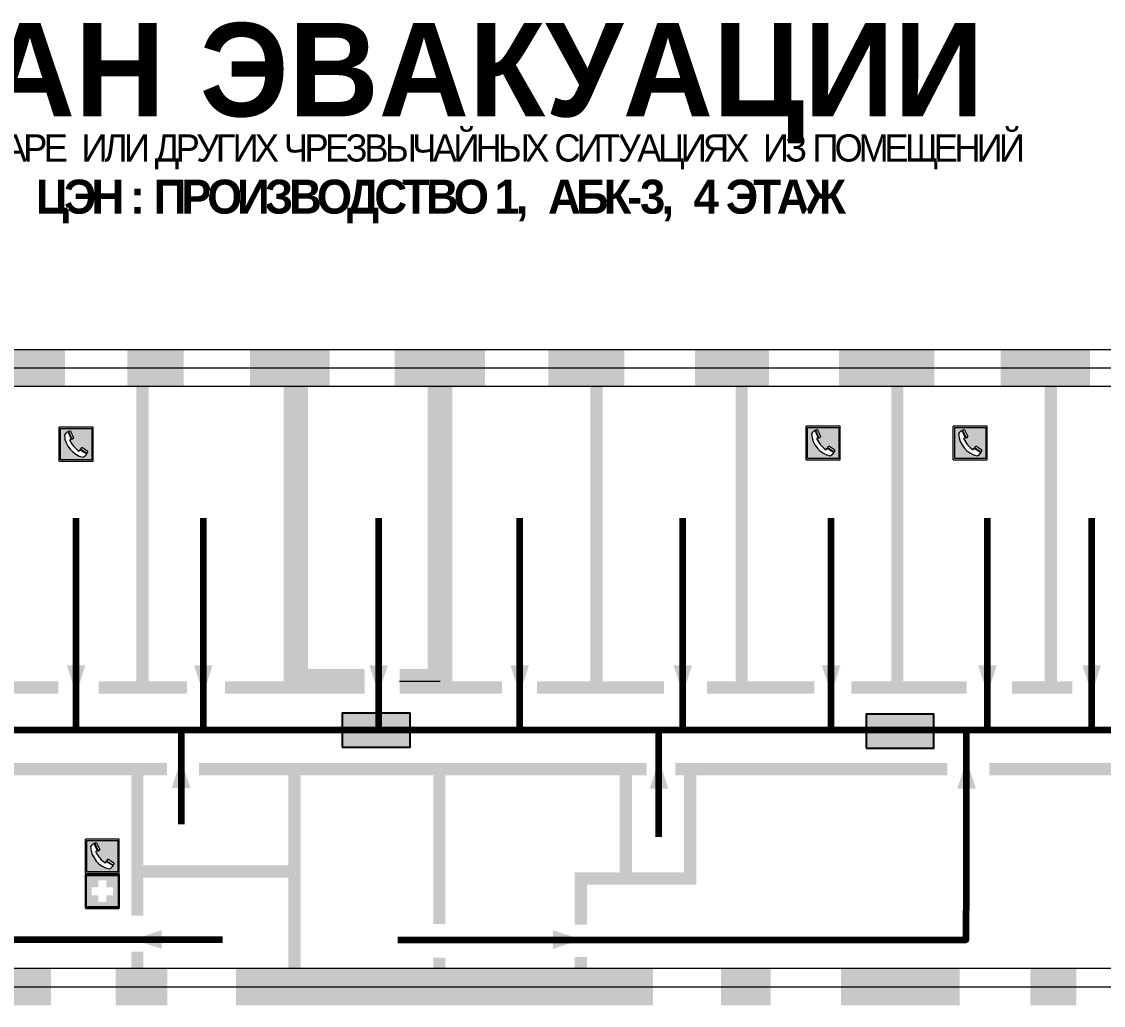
# Model space of a CAD drawing. Header units: millimetres. Extents: x 13810 to 67229, y 12374 to 21950.
# Drawn here: x 39947.8 to 40202.7, y 14299.5 to 14531.3 of the extents above; entities that cross this region are included whole.
import ezdxf

# ---------------------------------------------------------------- set-up
doc = ezdxf.new("R2010")
doc.units = ezdxf.units.MM
doc.layers.add('План_Штампы', color=7, linetype='Continuous')
doc.styles.add('обычный', font='arial.ttf')

# ---------------------------------------------------------------- blocks, each defined once
blk = doc.blocks.new('A$C456E1F9C')
at = {"lineweight": 5}
h = blk.add_hatch(color=242, dxfattribs=at)
h.paths.add_polyline_path([(0.51, -1.47), (0.51, -13.26), (12.29, -13.26), (12.29, -1.47)])
h.paths.add_polyline_path([(5.42, -4.95, -0.254479), (4.78, -5.4), (3.52, -2.53, -0.209735), (4.23, -2.4)], flags=16)
h.paths.add_polyline_path([(8.53, -8.6), (10.87, -10.17), (10.54, -10.76), (8.03, -9.13, -0.192251)], flags=16)
h.paths.add_polyline_path([(4.61, -5.49, 0.005518), (3.87, -5.72, 0.128647), (7.49, -10.01, 0.00809), (7.83, -9.33), (10.47, -10.97, -0.16736), (8.99, -12.25, -0.327862), (1.95, -3.95, -0.166952), (3.36, -2.62)], flags=16)
at = {"color": 242, "lineweight": 5}
for p, q in [((0, -13.77), (0, -0.97)), ((12.8, -0.97), (0, -0.97)), ((4.61, -5.49), (3.36, -2.62)), ((3.52, -2.53), (4.78, -5.4)), ((4.23, -2.4), (5.42, -4.95)), ((12.8, -13.77), (12.8, -0.97)), ((7.83, -9.33), (10.47, -10.97)), ((8.03, -9.13), (10.54, -10.76)), ((10.81, -10.12), (8.53, -8.6)), ((10.54, -10.76), (10.8, -10.3)), ((10.8, -10.3), (10.81, -10.12)), ((0, -13.77), (12.8, -13.77))]:
    blk.add_line(p, q, dxfattribs=at)
blk.add_lwpolyline([(0.51, -1.47), (12.29, -1.47), (12.29, -13.26), (0.51, -13.26)], close=True, dxfattribs=at)
for centre, radius, start, end in [((4.59, -5.34), 2.99, 114.2845, 152.1974), ((11.12, -3.31), 9.19, 183.9915, 256.6009), ((4.02, -3.27), 0.891, 76.3284, 123.7092), ((14.98, -39.1), 35.17, 107.1487, 108.4135), ((13.86, -0.94), 11.08, 205.5536, 234.8762), ((4.68, -4.59), 0.824, 276.9621, 334.0723), ((-13.31, 0.8), 23.44, 332.5487, 334.4027), ((8.94, -9.5), 0.989, 114.4092, 157.9388), ((7.87, -9.46), 3, 291.9291, 329.9329)]:
    blk.add_arc(centre, radius, start, end, dxfattribs=at)
blk = doc.blocks.new('A$C18900ED3')
h = blk.add_hatch(color=126)
h.paths.add_polyline_path([(-0.18, -0.18), (-7.02, -0.18), (-7.02, -7.02), (-0.18, -7.02)])
h.paths.add_polyline_path([(-5.89, -4.46), (-5.89, -2.77), (-4.46, -2.77), (-4.46, -1.31), (-2.77, -1.31), (-2.77, -2.77), (-1.33, -2.77), (-1.33, -4.46), (-2.77, -4.46), (-2.77, -5.89), (-4.46, -5.89), (-4.46, -4.46)], flags=16)
at = {"color": 126}
for p, q in [((-7.2, 0), (-7.2, -7.2)), ((0, 0), (-7.2, 0)), ((0, -7.2), (0, 0)), ((-7.02, -7.02), (-7.02, -0.18)), ((-7.02, -0.18), (-0.18, -0.18)), ((-0.18, -0.18), (-0.18, -7.02)), ((-7.2, -7.2), (0, -7.2)), ((-0.18, -7.02), (-7.02, -7.02))]:
    blk.add_line(p, q, dxfattribs=at)
blk = doc.blocks.new('A$C32E8229D')
at = {"true_color": 0xffffff}
blk.add_hatch(color=7, dxfattribs=at).paths.add_polyline_path([(0, 0), (0, -8), (16, -8), (16, 0)])
h = blk.add_hatch(color=126)
h.paths.add_polyline_path([(0.2, -0.2), (15.8, -0.2), (15.8, -7.8), (0.2, -7.8)])
h.paths.add_polyline_path([(13.49, -2.05), (12.08, -2.05), (11.37, -2.63, 0.162397), (11.29, -2.84), (11.29, -3.63), (10.35, -3.63), (10.35, -4.05), (11.68, -4.05), (11.68, -3.48), (12.26, -4.28), (11.29, -5.1), (11.29, -6.78), (11.85, -6.78), (11.85, -5.44), (12.8, -4.64), (12.8, -5.94), (14.46, -5.94), (14.46, -5.39), (13.45, -5.39), (13.45, -3.97), (12.46, -2.59), (13.15, -2.59), (13.69, -3.34), (14.18, -3)], flags=16)
h.paths.add_polyline_path([(10.74, -1.82, 1), (11.8, -1.82, 1)], flags=16)
h.paths.add_polyline_path([(9.39, -3.59), (5.99, -3.59), (6.56, -3.03), (5.91, -3.03), (5.1, -3.83), (5.91, -4.64), (6.56, -4.64), (5.99, -4.09), (9.39, -4.09)], flags=16)
h.paths.add_polyline_path([(4.29, -1.08), (1.72, -1.08), (1.72, -6.6), (4.29, -6.6)], flags=16)
at = {"color": 126}
blk.add_lwpolyline([(16, -8), (0, -8), (0, 0), (16, 0)], close=True, dxfattribs=at)

msp = doc.modelspace()

# ---------------------------------------------------------------- linework, layer by layer
at = {"lineweight": 0}
for points in [[(40250.19, 14453.98), (39814.34, 14453.98)], [(40250.19, 14449.65), (39814.34, 14449.65)], [(40250.19, 14445.33), (39814.34, 14445.33)], [(40046.38, 14375.83), (40036.85, 14375.83)], [(40284.84, 14308.14), (39811.13, 14308.14)], [(40284.84, 14303.81), (39811.13, 14303.81)]]:
    msp.add_lwpolyline(points, dxfattribs=at)
for points, const_width in [([(39958, 14449.65), (39928.64, 14449.65)], 8.64), ([(39985.99, 14449.65), (39972.68, 14449.65)], 8.64), ([(40020.4, 14449.65), (40001.59, 14449.65)], 8.64), ([(40056.99, 14449.65), (40035.66, 14449.65)], 8.64), ([(40089.8, 14449.65), (40071.91, 14449.65)], 8.64), ([(40123.87, 14449.65), (40106.44, 14449.65)], 8.64), ([(40162.87, 14449.65), (40140.39, 14449.65)], 8.64), ([(40199.58, 14449.65), (40178.47, 14449.65)], 8.64), ([(40028.58, 14375.83), (40012.39, 14375.83), (40012.39, 14449.65)], 5.76), ([(40036.85, 14375.83), (40046.38, 14375.83), (40046.38, 14449.65)], 5.76), ([(39976.24, 14374.4), (39976.24, 14449.65)], 2.88), ([(40083.24, 14374.4), (40083.24, 14449.65)], 2.88), ([(40117.45, 14374.4), (40117.45, 14449.65)], 2.88), ([(40154.14, 14374.4), (40154.14, 14449.65)], 2.88), ([(40190.33, 14374.4), (40190.33, 14449.65)], 2.88), ([(39956.43, 14374.4), (39930.09, 14374.4)], 2.88), ([(39986.72, 14374.4), (39965.94, 14374.4)], 2.88), ([(40012.39, 14374.4), (39995.71, 14374.4)], 2.88), ([(40061.02, 14374.4), (40046.54, 14374.4)], 2.88), ([(40099.14, 14374.4), (40069.26, 14374.4)], 2.88), ([(40134.56, 14374.4), (40109.26, 14374.4)], 2.88), ([(40170.52, 14374.4), (40143.29, 14374.4)], 2.88), ([(40195.39, 14374.4), (40181.18, 14374.4)], 2.88), ([(39982.04, 14355.16), (39933.72, 14355.16)], 2.88), ([(39975.04, 14355.16), (39975.04, 14320.64)], 2.88), ([(40095.04, 14355.16), (39989.61, 14355.16)], 2.88), ([(40012.09, 14355.16), (40012.09, 14303.81)], 2.88), ([(40046.22, 14355.16), (40046.22, 14318.7)], 2.88), ([(40105.34, 14355.16), (40105.34, 14329.37), (40079.56, 14329.37), (40079.56, 14318.52)], 2.88), ([(40090.17, 14355.16), (40090.17, 14329.37)], 2.88), ([(40165.94, 14355.16), (40101.85, 14355.16)], 2.88), ([(40261.76, 14355.16), (40175.8, 14355.16)], 2.88), ([(39975.04, 14331.04), (40012.09, 14331.04)], 2.88), ([(39975.04, 14312.17), (39975.04, 14303.81)], 2.88), ([(40046.22, 14310.72), (40046.22, 14303.81)], 2.88), ([(40079.56, 14310.87), (40079.56, 14303.81)], 2.88), ([(39954.68, 14303.81), (39924.4, 14303.81)], 8.64), ([(39982.09, 14303.81), (39969.93, 14303.81)], 8.64), ([(40096.57, 14303.81), (39998.27, 14303.81)], 8.64), ([(40124.33, 14303.81), (40112.63, 14303.81)], 8.64), ([(40168.84, 14303.81), (40140.85, 14303.81)], 8.64), ([(40196.29, 14303.81), (40185.5, 14303.81)], 8.64)]:
    msp.add_lwpolyline(points, dxfattribs=dict(at, const_width=const_width))
at = {"color": 126, "lineweight": 100, "true_color": 0x008754}
for points in [[(40269.39, 14417.53), (40269.39, 14438.56), (40285.21, 14438.56), (40285.21, 14390.87), (40276.96, 14390.87), (40276.96, 14364.33), (39860.62, 14364.33), (39860.62, 14387.41), (39814.11, 14387.41)], [(39960.64, 14364.33), (39960.64, 14414.28)], [(39990.62, 14364.33), (39990.62, 14414.28)], [(40031.92, 14364.33), (40031.92, 14414.28)], [(40065.17, 14364.33), (40065.17, 14414.28)], [(40103.59, 14364.33), (40103.59, 14414.28)], [(40138.57, 14364.33), (40138.57, 14414.28)], [(40175.4, 14364.33), (40175.4, 14414.28)], [(40199.97, 14364.33), (40199.97, 14414.28)], [(39995.1, 14314.92), (39927.56, 14314.92), (39927.56, 14364.33)], [(39985.38, 14364.33), (39985.38, 14342.17)], [(40097.9, 14364.33), (40097.9, 14339.23)], [(40170.39, 14364.33), (40170.39, 14321.92)], [(40036.45, 14314.92), (40170.39, 14314.92), (40170.39, 14321.92)]]:
    msp.add_lwpolyline(points, dxfattribs=at)
at = {"layer": 'План_Штампы', "color": 126, "true_color": 0x008754}
for points in [[(39958.41, 14379.64), (39962.81, 14379.63), (39960.64, 14372.89)], [(39988.39, 14379.64), (39992.79, 14379.63), (39990.62, 14372.89)], [(40029.69, 14379.64), (40034.08, 14379.63), (40031.91, 14372.89)], [(40062.94, 14379.64), (40067.34, 14379.63), (40065.17, 14372.89)], [(40101.37, 14379.64), (40105.76, 14379.63), (40103.59, 14372.89)], [(40136.35, 14379.64), (40140.74, 14379.63), (40138.57, 14372.89)], [(40173.18, 14379.64), (40177.57, 14379.63), (40175.4, 14372.89)], [(40197.75, 14379.64), (40202.14, 14379.63), (40199.97, 14372.89)], [(39987.55, 14350.68), (39983.16, 14350.69), (39985.33, 14357.43)], [(40100.19, 14350.54), (40095.79, 14350.55), (40097.96, 14357.29)], [(40172.68, 14350.54), (40168.28, 14350.55), (40170.45, 14357.29)], [(39980.81, 14317.21), (39980.8, 14312.81), (39974.06, 14314.98)], [(40072.99, 14312.79), (40072.99, 14317.19), (40079.74, 14315.02)]]:
    msp.add_solid(points, dxfattribs=at)

# ---------------------------------------------------------------- block references
for name, p, xscale, yscale, zscale in [('A$C456E1F9C', (40132.69, 14436.6), 0.625, 0.625, 0.625), ('A$C456E1F9C', (40167.34, 14436.6), 0.625, 0.625, 0.625), ('A$C456E1F9C', (39956.64, 14436.29), 0.625, 0.625, 0.625), ('A$C456E1F9C', (39962.8, 14339.28), 0.625, 0.625, 0.625), ('A$C18900ED3', (39970.8, 14330.39), 1.111111111007631, 1.111111111007631, 1.111111111007631)]:
    msp.add_blockref(name, p, dxfattribs=dict(xscale=xscale, yscale=yscale, zscale=zscale))
at = {"layer": 'План_Штампы', "color": 126, "true_color": 0x008754, "xscale": -1}
for p in [(40039.33, 14368.34), (40162.77, 14368.09)]:
    msp.add_blockref('A$C32E8229D', p, dxfattribs=at)

# ---------------------------------------------------------------- texts
at = {"lineweight": 0, "insert": (39897.33, 14530.94), "char_height": 22, "width": 493.8901, "attachment_point": 1, "style": 'обычный'}
msp.add_mtext('{\\fProxima Nova Rg|b1|i0|c204|p2;ПЛАН ЭВАКУАЦИИ}', dxfattribs=at)
at = {"color": 0, "lineweight": 0, "insert": (40045.83, 14504.88), "char_height": 8, "width": 449.2158, "attachment_point": 5, "style": 'обычный'}
msp.add_mtext('{\\fArial Black|b1|i0|c204|p34;\\H2x;\\T0.85;  \\fArial Narrow|b0|i0|c204|p34;\\H0.8x;\\W0.9;\\P\\fProxima Nova Rg|b0|i0|c204|p2;\\H0.5x;\\W1;\\C256;ПРИ ПОЖАРЕ  ИЛИ ДРУГИХ ЧРЕЗВЫЧАЙНЫХ СИТУАЦИЯХ  ИЗ ПОМЕЩЕНИЙ \\fProxima Nova Rg|b1|i0|c204|p2;\\H1.25x;\\PЦЭН : ПРОИЗВОДСТВО 1,  АБК-3,  4 ЭТАЖ}', dxfattribs=at)

doc.saveas('drawing.dxf')
